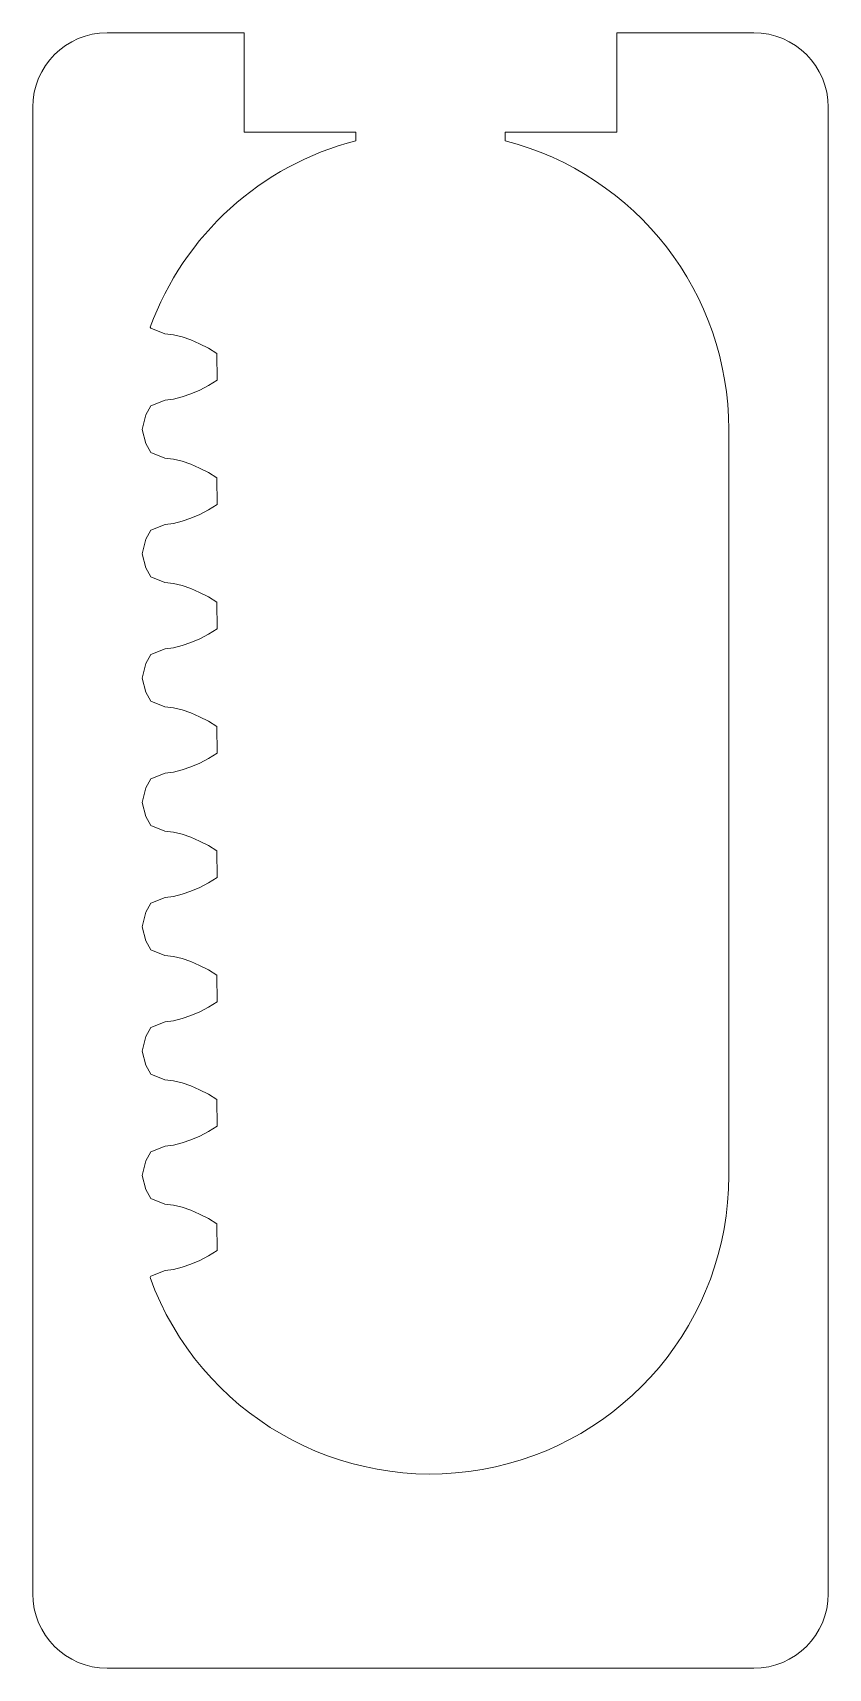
# Model space of a CAD drawing. Header units: millimetres. Extents: x 14.3 to 46.3, y 11.1 to 76.9.
import ezdxf

# ---------------------------------------------------------------- set-up
doc = ezdxf.new("R2010")
doc.units = ezdxf.units.MM
doc.linetypes.add('K5LT32768', pattern=[0])

msp = doc.modelspace()

# ---------------------------------------------------------------- linework, layer by layer
at = {"color": 7, "linetype": 'K5LT32768', "lineweight": 18}
for p, q in [((22.778, 76.87), (17.278, 76.87)), ((22.778, 76.87), (22.778, 72.87)), ((37.778, 72.87), (37.778, 76.87)), ((43.278, 76.87), (37.778, 76.87)), ((14.278, 73.87), (14.278, 14.096)), ((46.278, 14.096), (46.278, 73.87)), ((22.778, 72.87), (27.278, 72.87)), ((27.278, 72.87), (27.278, 72.528)), ((33.278, 72.528), (33.278, 72.87)), ((33.278, 72.87), (37.778, 72.87)), ((19.007, 65.027), (19.031, 64.986)), ((19.031, 64.986), (19.599, 64.767)), ((19.599, 64.767), (19.944, 64.721)), ((19.944, 64.721), (20.292, 64.634)), ((20.292, 64.634), (20.643, 64.513)), ((20.643, 64.513), (20.993, 64.361)), ((20.993, 64.361), (21.343, 64.18)), ((21.343, 64.18), (21.691, 63.971)), ((21.691, 63.971), (21.692, 62.892)), ((20.996, 62.5), (20.645, 62.347)), ((21.345, 62.682), (20.996, 62.5)), ((21.692, 62.892), (21.345, 62.682)), ((19.035, 61.87), (18.829, 61.508)), ((19.603, 62.09), (19.035, 61.87)), ((19.947, 62.137), (19.603, 62.09)), ((20.295, 62.225), (19.947, 62.137)), ((20.645, 62.347), (20.295, 62.225)), ((18.829, 61.508), (18.684, 60.909)), ((18.684, 60.909), (18.823, 60.347)), ((42.278, 30.909), (42.278, 60.909)), ((18.823, 60.347), (19.031, 59.986)), ((19.031, 59.986), (19.599, 59.767)), ((19.599, 59.767), (19.944, 59.721)), ((19.944, 59.721), (20.292, 59.634)), ((20.292, 59.634), (20.643, 59.513)), ((20.643, 59.513), (20.993, 59.361)), ((20.993, 59.361), (21.343, 59.18)), ((21.343, 59.18), (21.691, 58.971)), ((21.691, 58.971), (21.692, 57.892)), ((21.692, 57.892), (21.345, 57.682)), ((20.295, 57.225), (19.947, 57.137)), ((20.645, 57.347), (20.295, 57.225)), ((20.996, 57.5), (20.645, 57.347)), ((21.345, 57.682), (20.996, 57.5)), ((19.035, 56.87), (18.829, 56.508)), ((19.603, 57.09), (19.035, 56.87)), ((19.947, 57.137), (19.603, 57.09)), ((18.829, 56.508), (18.684, 55.909)), ((18.684, 55.909), (18.823, 55.347)), ((18.823, 55.347), (19.031, 54.986)), ((19.031, 54.986), (19.599, 54.767)), ((19.599, 54.767), (19.944, 54.721)), ((19.944, 54.721), (20.292, 54.634)), ((20.292, 54.634), (20.643, 54.513)), ((20.643, 54.513), (20.993, 54.361)), ((20.993, 54.361), (21.343, 54.18)), ((21.343, 54.18), (21.691, 53.971)), ((21.691, 53.971), (21.692, 52.892)), ((21.345, 52.682), (20.996, 52.5)), ((21.692, 52.892), (21.345, 52.682)), ((19.603, 52.09), (19.035, 51.87)), ((19.947, 52.137), (19.603, 52.09)), ((20.295, 52.225), (19.947, 52.137)), ((20.645, 52.347), (20.295, 52.225)), ((20.996, 52.5), (20.645, 52.347)), ((18.829, 51.508), (18.684, 50.909)), ((19.035, 51.87), (18.829, 51.508)), ((18.684, 50.909), (18.823, 50.347)), ((18.823, 50.347), (19.031, 49.986)), ((19.031, 49.986), (19.599, 49.767)), ((19.599, 49.767), (19.944, 49.721)), ((19.944, 49.721), (20.292, 49.634)), ((20.292, 49.634), (20.643, 49.513)), ((20.643, 49.513), (20.993, 49.361)), ((20.993, 49.361), (21.343, 49.18)), ((21.343, 49.18), (21.691, 48.971)), ((21.691, 48.971), (21.692, 47.892)), ((20.996, 47.5), (20.645, 47.347)), ((21.345, 47.682), (20.996, 47.5)), ((21.692, 47.892), (21.345, 47.682)), ((19.035, 46.87), (18.829, 46.508)), ((19.603, 47.09), (19.035, 46.87)), ((19.947, 47.137), (19.603, 47.09)), ((20.295, 47.225), (19.947, 47.137)), ((20.645, 47.347), (20.295, 47.225)), ((18.829, 46.508), (18.684, 45.909)), ((18.684, 45.909), (18.823, 45.347)), ((18.823, 45.347), (19.031, 44.986)), ((19.031, 44.986), (19.599, 44.767)), ((19.599, 44.767), (19.944, 44.721)), ((19.944, 44.721), (20.292, 44.634)), ((20.292, 44.634), (20.643, 44.513)), ((20.643, 44.513), (20.993, 44.361)), ((20.993, 44.361), (21.343, 44.18)), ((21.343, 44.18), (21.691, 43.971)), ((21.691, 43.971), (21.692, 42.892)), ((21.692, 42.892), (21.345, 42.682)), ((19.947, 42.137), (19.603, 42.09)), ((20.295, 42.225), (19.947, 42.137)), ((20.645, 42.347), (20.295, 42.225)), ((20.996, 42.5), (20.645, 42.347)), ((21.345, 42.682), (20.996, 42.5)), ((18.829, 41.508), (18.684, 40.909)), ((19.035, 41.87), (18.829, 41.508)), ((19.603, 42.09), (19.035, 41.87)), ((18.684, 40.909), (18.823, 40.347)), ((18.823, 40.347), (19.031, 39.986)), ((19.031, 39.986), (19.599, 39.767)), ((19.599, 39.767), (19.944, 39.721)), ((19.944, 39.721), (20.292, 39.634)), ((20.292, 39.634), (20.643, 39.513)), ((20.643, 39.513), (20.993, 39.361)), ((20.993, 39.361), (21.343, 39.18)), ((21.343, 39.18), (21.691, 38.971)), ((21.691, 38.971), (21.692, 37.892)), ((20.996, 37.5), (20.645, 37.347)), ((21.345, 37.682), (20.996, 37.5)), ((21.692, 37.892), (21.345, 37.682)), ((19.035, 36.87), (18.829, 36.508)), ((19.603, 37.09), (19.035, 36.87)), ((19.947, 37.137), (19.603, 37.09)), ((20.295, 37.225), (19.947, 37.137)), ((20.645, 37.347), (20.295, 37.225)), ((18.829, 36.508), (18.684, 35.909)), ((18.684, 35.909), (18.823, 35.347)), ((18.823, 35.347), (19.031, 34.986)), ((19.031, 34.986), (19.599, 34.767)), ((19.599, 34.767), (19.944, 34.721)), ((19.944, 34.721), (20.292, 34.634)), ((20.292, 34.634), (20.643, 34.513)), ((20.643, 34.513), (20.993, 34.361)), ((20.993, 34.361), (21.343, 34.18)), ((21.343, 34.18), (21.691, 33.971)), ((21.691, 33.971), (21.692, 32.892)), ((21.692, 32.892), (21.345, 32.682)), ((20.645, 32.347), (20.295, 32.225)), ((20.996, 32.5), (20.645, 32.347)), ((21.345, 32.682), (20.996, 32.5)), ((19.035, 31.87), (18.829, 31.508)), ((19.603, 32.09), (19.035, 31.87)), ((19.947, 32.137), (19.603, 32.09)), ((20.295, 32.225), (19.947, 32.137)), ((18.829, 31.508), (18.684, 30.909)), ((18.684, 30.909), (18.823, 30.347)), ((18.823, 30.347), (19.031, 29.986)), ((19.031, 29.986), (19.599, 29.767)), ((19.599, 29.767), (19.944, 29.721)), ((19.944, 29.721), (20.292, 29.634)), ((20.292, 29.634), (20.643, 29.513)), ((20.643, 29.513), (20.993, 29.361)), ((20.993, 29.361), (21.343, 29.18)), ((21.343, 29.18), (21.691, 28.971)), ((21.691, 28.971), (21.692, 27.892)), ((21.345, 27.682), (20.996, 27.5)), ((21.692, 27.892), (21.345, 27.682)), ((19.603, 27.09), (19.035, 26.87)), ((19.947, 27.137), (19.603, 27.09)), ((20.295, 27.225), (19.947, 27.137)), ((20.645, 27.347), (20.295, 27.225)), ((20.996, 27.5), (20.645, 27.347)), ((19.035, 26.87), (19.001, 26.809)), ((43.278, 11.096), (17.278, 11.096))]:
    msp.add_line(p, q, dxfattribs=at)
for centre, radius, start, end in [((17.278, 73.87), 3, 90, 180), ((43.278, 73.87), 3, 0, 90), ((30.278, 60.909), 12, 104.47751, 159.92902), ((30.278, 60.909), 12, 0, 75.52249), ((30.278, 30.909), 12, 199.9794, 0), ((17.278, 14.096), 3, 180, 270), ((43.278, 14.096), 3, 270, 0)]:
    msp.add_arc(centre, radius, start, end, dxfattribs=at)

doc.saveas('drawing.dxf')
